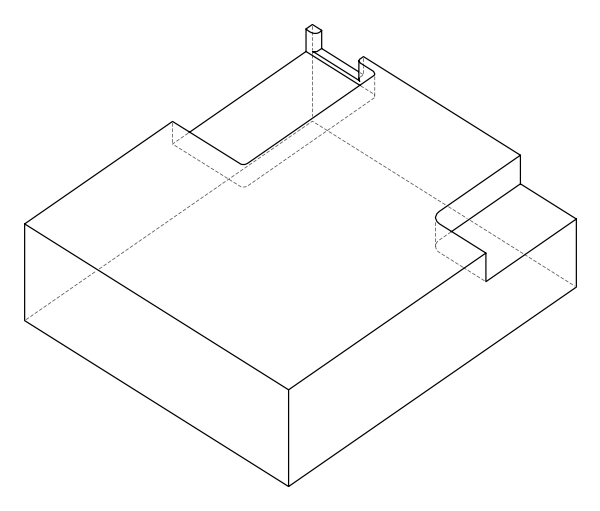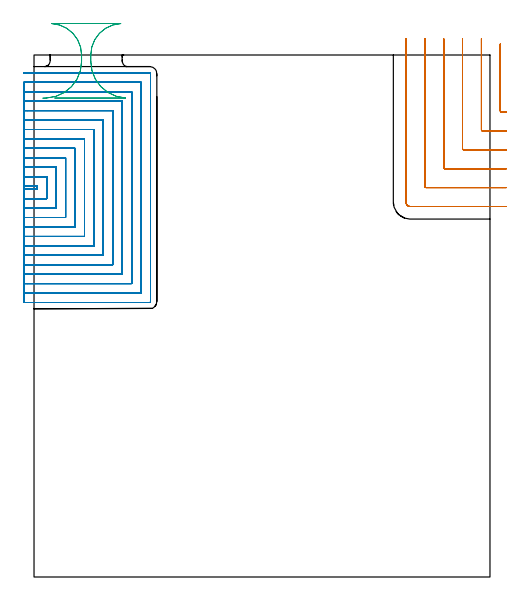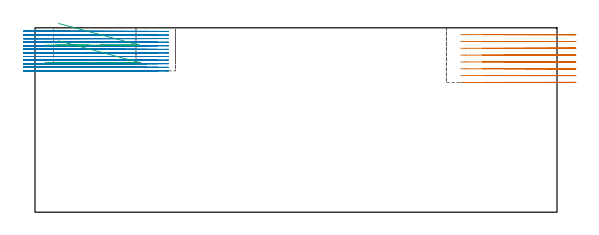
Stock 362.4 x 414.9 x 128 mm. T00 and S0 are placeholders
(PLAN: 3 operations, 2 tool changes, 134.7 min)
(1 MILL_CORNER_NOTCH_RECTANGULAR | CORNER_NOTCH_RECTANGULAR | UGT0201_094 | Follow Part, ap 5, ae 75% | 14.52 min | 378120 mm3)
(2 MILL_SLOT | SLOT_PARTIAL_RECTANGULAR | NXT0201_013 | Follow Part, ap 2.5, ae 75% | 118.8 min | 561437 mm3)
(3 MILL_RECTANGULAR_SLOT | SLOT_RECTANGULAR | UGT0201_020 | Follow Part, ap 12.5, ae 75% | 1.41 min | 12871 mm3)
(TOOL UGT0201_094 | End mill 20 mm | D20 FL38 Z4)
(TOOL NXT0201_013 | ENDMILL 10mm | D10 FL30 Z4)
(TOOL UGT0201_020 | End mill 50 mm | D50 FL50 Z4)
(OP 1 MILL_CORNER_NOTCH_RECTANGULAR)
G17 G21 G94 G90
T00 M6
G54
G17 G0 G90 X370.6 Y423.624 S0 M3
G43 Z138. H0
Z123.262
G94 G1 Y420.624 F250.
Y370.493 F500.
G3 X371.593 Y369.5 R1.
G1 X372.4
X375.4 F250.
G0 Z138.
X355.6 Y427.9
Z123.262
G1 Y424.9
Y355.494 F500.
G3 X356.594 Y354.5 R1.
G1 X372.4
X375.4 F250.
G0 Z138.
X340.6 Y427.9
Z123.262
G1 Y424.9
Y340.494 F500.
G3 X341.594 Y339.5 R1.
G1 X372.4
X375.4 F250.
G0 Z138.
X325.6 Y427.9
Z123.262
G1 Y424.9
Y325.495 F500.
G3 X326.595 Y324.5 R1.
G1 X372.4
X375.4 F250.
G0 Z138.
X310.6 Y427.9
Z123.262
G1 Y424.9
Y310.495 F500.
G3 X311.595 Y309.5 R1.
G1 X372.4
X375.4 F250.
G0 Z138.
X295.6 Y427.9
Z123.262
G1 Y424.9
Y297.9 F500.
G3 X299. Y294.5 R3.4
G1 X372.4
X375.4 F250.
G0 Z138.
X370.6 Y423.624
Z118.525
G1 Y420.624
Y370.493 F500.
G3 X371.593 Y369.5 R1.
G1 X372.4
X375.4 F250.
G0 Z138.
X355.6 Y427.9
Z118.525
G1 Y424.9
Y355.494 F500.
G3 X356.594 Y354.5 R1.
G1 X372.4
X375.4 F250.
G0 Z138.
X340.6 Y427.9
Z118.525
G1 Y424.9
Y340.494 F500.
G3 X341.594 Y339.5 R1.
G1 X372.4
X375.4 F250.
G0 Z138.
X325.6 Y427.9
Z118.525
G1 Y424.9
Y325.495 F500.
G3 X326.595 Y324.5 R1.
G1 X372.4
X375.4 F250.
G0 Z138.
X310.6 Y427.9
Z118.525
G1 Y424.9
Y310.495 F500.
G3 X311.595 Y309.5 R1.
G1 X372.4
X375.4 F250.
G0 Z138.
X295.6 Y427.9
Z118.525
G1 Y424.9
Y297.9 F500.
G3 X299. Y294.5 R3.4
G1 X372.4
X375.4 F250.
G0 Z138.
X370.6 Y423.624
Z113.787
G1 Y420.624
Y370.493 F500.
G3 X371.593 Y369.5 R1.
G1 X372.4
X375.4 F250.
G0 Z138.
X355.6 Y427.9
Z113.787
G1 Y424.9
Y355.494 F500.
G3 X356.594 Y354.5 R1.
G1 X372.4
X375.4 F250.
G0 Z138.
X340.6 Y427.9
Z113.787
G1 Y424.9
Y340.494 F500.
G3 X341.594 Y339.5 R1.
G1 X372.4
X375.4 F250.
G0 Z138.
X325.6 Y427.9
Z113.787
G1 Y424.9
Y325.495 F500.
G3 X326.595 Y324.5 R1.
G1 X372.4
X375.4 F250.
G0 Z138.
X310.6 Y427.9
Z113.787
G1 Y424.9
Y310.495 F500.
G3 X311.595 Y309.5 R1.
G1 X372.4
X375.4 F250.
G0 Z138.
X295.6 Y427.9
Z113.787
G1 Y424.9
Y297.9 F500.
G3 X299. Y294.5 R3.4
G1 X372.4
X375.4 F250.
G0 Z138.
X370.6 Y423.624
Z109.05
G1 Y420.624
Y370.493 F500.
G3 X371.593 Y369.5 R1.
G1 X372.4
X375.4 F250.
G0 Z138.
X355.6 Y427.9
Z109.05
G1 Y424.9
Y355.494 F500.
G3 X356.594 Y354.5 R1.
G1 X372.4
X375.4 F250.
G0 Z138.
X340.6 Y427.9
Z109.05
G1 Y424.9
Y340.494 F500.
G3 X341.594 Y339.5 R1.
G1 X372.4
X375.4 F250.
G0 Z138.
X325.6 Y427.9
Z109.05
G1 Y424.9
Y325.495 F500.
G3 X326.595 Y324.5 R1.
G1 X372.4
X375.4 F250.
G0 Z138.
X310.6 Y427.9
Z109.05
G1 Y424.9
Y310.495 F500.
G3 X311.595 Y309.5 R1.
G1 X372.4
X375.4 F250.
G0 Z138.
X295.6 Y427.9
Z109.05
G1 Y424.9
Y297.9 F500.
G3 X299. Y294.5 R3.4
G1 X372.4
X375.4 F250.
G0 Z138.
X370.6 Y423.624
Z104.312
G1 Y420.624
Y370.493 F500.
G3 X371.593 Y369.5 R1.
G1 X372.4
X375.4 F250.
G0 Z138.
X355.6 Y427.9
Z104.312
G1 Y424.9
Y355.494 F500.
G3 X356.594 Y354.5 R1.
G1 X372.4
X375.4 F250.
G0 Z138.
X340.6 Y427.9
Z104.312
G1 Y424.9
Y340.494 F500.
G3 X341.594 Y339.5 R1.
G1 X372.4
X375.4 F250.
G0 Z138.
X325.6 Y427.9
Z104.312
G1 Y424.9
Y325.495 F500.
G3 X326.595 Y324.5 R1.
G1 X372.4
X375.4 F250.
G0 Z138.
X310.6 Y427.9
Z104.312
G1 Y424.9
Y310.495 F500.
G3 X311.595 Y309.5 R1.
G1 X372.4
X375.4 F250.
G0 Z138.
X295.6 Y427.9
Z104.312
G1 Y424.9
Y297.9 F500.
G3 X299. Y294.5 R3.4
G1 X372.4
X375.4 F250.
G0 Z138.
X370.6 Y423.624
Z99.575
G1 Y420.624
Y370.493 F500.
G3 X371.593 Y369.5 R1.
G1 X372.4
X375.4 F250.
G0 Z138.
X355.6 Y427.9
Z99.575
G1 Y424.9
Y355.494 F500.
G3 X356.594 Y354.5 R1.
G1 X372.4
X375.4 F250.
G0 Z138.
X340.6 Y427.9
Z99.575
G1 Y424.9
Y340.494 F500.
G3 X341.594 Y339.5 R1.
G1 X372.4
X375.4 F250.
G0 Z138.
X325.6 Y427.9
Z99.575
G1 Y424.9
Y325.495 F500.
G3 X326.595 Y324.5 R1.
G1 X372.4
X375.4 F250.
G0 Z138.
X310.6 Y427.9
Z99.575
G1 Y424.9
Y310.495 F500.
G3 X311.595 Y309.5 R1.
G1 X372.4
X375.4 F250.
G0 Z138.
X295.6 Y427.9
Z99.575
G1 Y424.9
Y297.9 F500.
G3 X299. Y294.5 R3.4
G1 X372.4
X375.4 F250.
G0 Z138.
X370.6 Y423.624
Z94.837
G1 Y420.624
Y370.493 F500.
G3 X371.593 Y369.5 R1.
G1 X372.4
X375.4 F250.
G0 Z138.
X355.6 Y427.9
Z94.837
G1 Y424.9
Y355.494 F500.
G3 X356.594 Y354.5 R1.
G1 X372.4
X375.4 F250.
G0 Z138.
X340.6 Y427.9
Z94.837
G1 Y424.9
Y340.494 F500.
G3 X341.594 Y339.5 R1.
G1 X372.4
X375.4 F250.
G0 Z138.
X325.6 Y427.9
Z94.837
G1 Y424.9
Y325.495 F500.
G3 X326.595 Y324.5 R1.
G1 X372.4
X375.4 F250.
G0 Z138.
X310.6 Y427.9
Z94.837
G1 Y424.9
Y310.495 F500.
G3 X311.595 Y309.5 R1.
G1 X372.4
X375.4 F250.
G0 Z138.
X295.6 Y427.9
Z94.837
G1 Y424.9
Y297.9 F500.
G3 X299. Y294.5 R3.4
G1 X372.4
X375.4 F250.
G0 Z138.
X370.6 Y423.624
Z90.1
G1 Y420.624
Y370.493 F500.
G3 X371.593 Y369.5 R1.
G1 X372.4
X375.4 F250.
G0 Z138.
X355.6 Y427.9
Z90.1
G1 Y424.9
Y355.494 F500.
G3 X356.594 Y354.5 R1.
G1 X372.4
X375.4 F250.
G0 Z138.
X340.6 Y427.9
Z90.1
G1 Y424.9
Y340.494 F500.
G3 X341.594 Y339.5 R1.
G1 X372.4
X375.4 F250.
G0 Z138.
X325.6 Y427.9
Z90.1
G1 Y424.9
Y325.495 F500.
G3 X326.595 Y324.5 R1.
G1 X372.4
X375.4 F250.
G0 Z138.
X310.6 Y427.9
Z90.1
G1 Y424.9
Y310.495 F500.
G3 X311.595 Y309.5 R1.
G1 X372.4
X375.4 F250.
G0 Z138.
X295.6 Y427.9
Z90.1
G1 Y424.9
Y297.9 F500.
G3 X299. Y294.5 R3.4
G1 X372.4
X375.4 F250.
G0 Z138.
M5
M2
(OP 2 MILL_SLOT)
G17 G21 G94 G90
T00 M6
G54
G17 G0 G90 X-8. Y308.2 S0 M3
G43 Z138. H0
Z125.508
G94 G1 X-5. F250.
X2.6 F500.
Y310.7
X-5.
X-8. F250.
Y300.7
X-5.
X10.1 F500.
Y318.2
X-5.
X-8. F250.
Y293.2
X-5.
X17.6 F500.
Y325.7
X-5.
X-8. F250.
Y285.7
X-5.
X25.1 F500.
Y333.2
X-5.
X-8. F250.
Y278.2
X-5.
X32.6 F500.
Y340.7
X-5.
X-8. F250.
Y270.7
X-5.
X40.1 F500.
Y348.2
X-5.
X-8. F250.
Y263.2
X-5.
X47.6 F500.
Y355.7
X-5.
X-8. F250.
Y255.7
X-5.
X55.1 F500.
Y363.2
X-5.
X-8. F250.
Y248.2
X-5.
X62.6 F500.
Y370.7
X-5.
X-8. F250.
Y240.7
X-5.
X70.1 F500.
Y378.2
X-5.
X-8. F250.
Y233.2
X-5.
X77.6 F500.
Y385.7
X-5.
X-8. F250.
Y225.7
X-5.
X85.1 F500.
Y393.2
X-5.
X-8. F250.
Y218.2
X-5.
X91.9 F500.
G3 X92.6 Y218.9 R0.7
G1 Y400.
G3 X91.9 Y400.7 R0.7
G1 X-5.
X-8. F250.
G0 Y308.2 Z123.017
G1 X-5.
X2.6 F500.
Y310.7
X-5.
X-8. F250.
Y300.7
X-5.
X10.1 F500.
Y318.2
X-5.
X-8. F250.
Y293.2
X-5.
X17.6 F500.
Y325.7
X-5.
X-8. F250.
Y285.7
X-5.
X25.1 F500.
Y333.2
X-5.
X-8. F250.
Y278.2
X-5.
X32.6 F500.
Y340.7
X-5.
X-8. F250.
Y270.7
X-5.
X40.1 F500.
Y348.2
X-5.
X-8. F250.
Y263.2
X-5.
X47.6 F500.
Y355.7
X-5.
X-8. F250.
Y255.7
X-5.
X55.1 F500.
Y363.2
X-5.
X-8. F250.
Y248.2
X-5.
X62.6 F500.
Y370.7
X-5.
X-8. F250.
Y240.7
X-5.
X70.1 F500.
Y378.2
X-5.
X-8. F250.
Y233.2
X-5.
X77.6 F500.
Y385.7
X-5.
X-8. F250.
Y225.7
X-5.
X85.1 F500.
Y393.2
X-5.
X-8. F250.
Y218.2
X-5.
X91.9 F500.
G3 X92.6 Y218.9 R0.7
G1 Y400.
G3 X91.9 Y400.7 R0.7
G1 X-5.
X-8. F250.
G0 Y308.2 Z120.525
G1 X-5.
X2.6 F500.
Y310.7
X-5.
X-8. F250.
Y300.7
X-5.
X10.1 F500.
Y318.2
X-5.
X-8. F250.
Y293.2
X-5.
X17.6 F500.
Y325.7
X-5.
X-8. F250.
Y285.7
X-5.
X25.1 F500.
Y333.2
X-5.
X-8. F250.
Y278.2
X-5.
X32.6 F500.
Y340.7
X-5.
X-8. F250.
Y270.7
X-5.
X40.1 F500.
Y348.2
X-5.
X-8. F250.
Y263.2
X-5.
X47.6 F500.
Y355.7
X-5.
X-8. F250.
Y255.7
X-5.
X55.1 F500.
Y363.2
X-5.
X-8. F250.
Y248.2
X-5.
X62.6 F500.
Y370.7
X-5.
X-8. F250.
Y240.7
X-5.
X70.1 F500.
Y378.2
X-5.
X-8. F250.
Y233.2
X-5.
X77.6 F500.
Y385.7
X-5.
X-8. F250.
Y225.7
X-5.
X85.1 F500.
Y393.2
X-5.
X-8. F250.
Y218.2
X-5.
X91.9 F500.
G3 X92.6 Y218.9 R0.7
G1 Y400.
G3 X91.9 Y400.7 R0.7
G1 X-5.
X-8. F250.
G0 Y308.2 Z118.033
G1 X-5.
X2.6 F500.
Y310.7
X-5.
X-8. F250.
Y300.7
X-5.
X10.1 F500.
Y318.2
X-5.
X-8. F250.
Y293.2
X-5.
X17.6 F500.
Y325.7
X-5.
X-8. F250.
Y285.7
X-5.
X25.1 F500.
Y333.2
X-5.
X-8. F250.
Y278.2
X-5.
X32.6 F500.
Y340.7
X-5.
X-8. F250.
Y270.7
X-5.
X40.1 F500.
Y348.2
X-5.
X-8. F250.
Y263.2
X-5.
X47.6 F500.
Y355.7
X-5.
X-8. F250.
Y255.7
X-5.
X55.1 F500.
Y363.2
X-5.
X-8. F250.
Y248.2
X-5.
X62.6 F500.
Y370.7
X-5.
X-8. F250.
Y240.7
X-5.
X70.1 F500.
Y378.2
X-5.
X-8. F250.
Y233.2
X-5.
X77.6 F500.
Y385.7
X-5.
X-8. F250.
Y225.7
X-5.
X85.1 F500.
Y393.2
X-5.
X-8. F250.
Y218.2
X-5.
X91.9 F500.
G3 X92.6 Y218.9 R0.7
G1 Y400.
G3 X91.9 Y400.7 R0.7
G1 X-5.
X-8. F250.
G0 Y308.2 Z115.542
G1 X-5.
X2.6 F500.
Y310.7
X-5.
X-8. F250.
Y300.7
X-5.
X10.1 F500.
Y318.2
X-5.
X-8. F250.
Y293.2
X-5.
X17.6 F500.
Y325.7
X-5.
X-8. F250.
Y285.7
X-5.
X25.1 F500.
Y333.2
X-5.
X-8. F250.
Y278.2
X-5.
X32.6 F500.
Y340.7
X-5.
X-8. F250.
Y270.7
X-5.
X40.1 F500.
Y348.2
X-5.
X-8. F250.
Y263.2
X-5.
X47.6 F500.
Y355.7
X-5.
X-8. F250.
Y255.7
X-5.
X55.1 F500.
Y363.2
X-5.
X-8. F250.
Y248.2
X-5.
X62.6 F500.
Y370.7
X-5.
X-8. F250.
Y240.7
X-5.
X70.1 F500.
Y378.2
X-5.
X-8. F250.
Y233.2
X-5.
X77.6 F500.
Y385.7
X-5.
X-8. F250.
Y225.7
X-5.
X85.1 F500.
Y393.2
X-5.
X-8. F250.
Y218.2
X-5.
X91.9 F500.
G3 X92.6 Y218.9 R0.7
G1 Y400.
G3 X91.9 Y400.7 R0.7
G1 X-5.
X-8. F250.
G0 Y308.2 Z113.05
G1 X-5.
X2.6 F500.
Y310.7
X-5.
X-8. F250.
Y300.7
X-5.
X10.1 F500.
Y318.2
X-5.
X-8. F250.
Y293.2
X-5.
X17.6 F500.
Y325.7
X-5.
X-8. F250.
Y285.7
X-5.
X25.1 F500.
Y333.2
X-5.
X-8. F250.
Y278.2
X-5.
X32.6 F500.
Y340.7
X-5.
X-8. F250.
Y270.7
X-5.
X40.1 F500.
Y348.2
X-5.
X-8. F250.
Y263.2
X-5.
X47.6 F500.
Y355.7
X-5.
X-8. F250.
Y255.7
X-5.
X55.1 F500.
Y363.2
X-5.
X-8. F250.
Y248.2
X-5.
X62.6 F500.
Y370.7
X-5.
X-8. F250.
Y240.7
X-5.
X70.1 F500.
Y378.2
X-5.
X-8. F250.
Y233.2
X-5.
X77.6 F500.
Y385.7
X-5.
X-8. F250.
Y225.7
X-5.
X85.1 F500.
Y393.2
X-5.
X-8. F250.
Y218.2
X-5.
X91.9 F500.
G3 X92.6 Y218.9 R0.7
G1 Y400.
G3 X91.9 Y400.7 R0.7
G1 X-5.
X-8. F250.
G0 Y308.2 Z110.558
G1 X-5.
X2.6 F500.
Y310.7
X-5.
X-8. F250.
Y300.7
X-5.
X10.1 F500.
Y318.2
X-5.
X-8. F250.
Y293.2
X-5.
X17.6 F500.
Y325.7
X-5.
X-8. F250.
Y285.7
X-5.
X25.1 F500.
Y333.2
X-5.
X-8. F250.
Y278.2
X-5.
X32.6 F500.
Y340.7
X-5.
X-8. F250.
Y270.7
X-5.
X40.1 F500.
Y348.2
X-5.
X-8. F250.
Y263.2
X-5.
X47.6 F500.
Y355.7
X-5.
X-8. F250.
Y255.7
X-5.
X55.1 F500.
Y363.2
X-5.
X-8. F250.
Y248.2
X-5.
X62.6 F500.
Y370.7
X-5.
X-8. F250.
Y240.7
X-5.
X70.1 F500.
Y378.2
X-5.
X-8. F250.
Y233.2
X-5.
X77.6 F500.
Y385.7
X-5.
X-8. F250.
Y225.7
X-5.
X85.1 F500.
Y393.2
X-5.
X-8. F250.
Y218.2
X-5.
X91.9 F500.
G3 X92.6 Y218.9 R0.7
G1 Y400.
G3 X91.9 Y400.7 R0.7
G1 X-5.
X-8. F250.
G0 Y308.2 Z108.067
G1 X-5.
X2.6 F500.
Y310.7
X-5.
X-8. F250.
Y300.7
X-5.
X10.1 F500.
Y318.2
X-5.
X-8. F250.
Y293.2
X-5.
X17.6 F500.
Y325.7
X-5.
X-8. F250.
Y285.7
X-5.
X25.1 F500.
Y333.2
X-5.
X-8. F250.
Y278.2
X-5.
X32.6 F500.
Y340.7
X-5.
X-8. F250.
Y270.7
X-5.
X40.1 F500.
Y348.2
X-5.
X-8. F250.
Y263.2
X-5.
X47.6 F500.
Y355.7
X-5.
X-8. F250.
Y255.7
X-5.
X55.1 F500.
Y363.2
X-5.
X-8. F250.
Y248.2
X-5.
X62.6 F500.
Y370.7
X-5.
X-8. F250.
Y240.7
X-5.
X70.1 F500.
Y378.2
X-5.
X-8. F250.
Y233.2
X-5.
X77.6 F500.
Y385.7
X-5.
X-8. F250.
Y225.7
X-5.
X85.1 F500.
Y393.2
X-5.
X-8. F250.
Y218.2
X-5.
X91.9 F500.
G3 X92.6 Y218.9 R0.7
G1 Y400.
G3 X91.9 Y400.7 R0.7
G1 X-5.
X-8. F250.
G0 Y308.2 Z105.575
G1 X-5.
X2.6 F500.
Y310.7
X-5.
X-8. F250.
Y300.7
X-5.
X10.1 F500.
Y318.2
X-5.
X-8. F250.
Y293.2
X-5.
X17.6 F500.
Y325.7
X-5.
X-8. F250.
Y285.7
X-5.
X25.1 F500.
Y333.2
X-5.
X-8. F250.
Y278.2
X-5.
X32.6 F500.
Y340.7
X-5.
X-8. F250.
Y270.7
X-5.
X40.1 F500.
Y348.2
X-5.
X-8. F250.
Y263.2
X-5.
X47.6 F500.
Y355.7
X-5.
X-8. F250.
Y255.7
X-5.
X55.1 F500.
Y363.2
X-5.
X-8. F250.
Y248.2
X-5.
X62.6 F500.
Y370.7
X-5.
X-8. F250.
Y240.7
X-5.
X70.1 F500.
Y378.2
X-5.
X-8. F250.
Y233.2
X-5.
X77.6 F500.
Y385.7
X-5.
X-8. F250.
Y225.7
X-5.
X85.1 F500.
Y393.2
X-5.
X-8. F250.
Y218.2
X-5.
X91.9 F500.
G3 X92.6 Y218.9 R0.7
G1 Y400.
G3 X91.9 Y400.7 R0.7
G1 X-5.
X-8. F250.
G0 Y308.2 Z103.083
G1 X-5.
X2.6 F500.
Y310.7
X-5.
X-8. F250.
Y300.7
X-5.
X10.1 F500.
Y318.2
X-5.
X-8. F250.
Y293.2
X-5.
X17.6 F500.
Y325.7
X-5.
X-8. F250.
Y285.7
X-5.
X25.1 F500.
Y333.2
X-5.
X-8. F250.
Y278.2
X-5.
X32.6 F500.
Y340.7
X-5.
X-8. F250.
Y270.7
X-5.
X40.1 F500.
Y348.2
X-5.
X-8. F250.
Y263.2
X-5.
X47.6 F500.
Y355.7
X-5.
X-8. F250.
Y255.7
X-5.
X55.1 F500.
Y363.2
X-5.
X-8. F250.
Y248.2
X-5.
X62.6 F500.
Y370.7
X-5.
X-8. F250.
Y240.7
X-5.
X70.1 F500.
Y378.2
X-5.
X-8. F250.
Y233.2
X-5.
X77.6 F500.
Y385.7
X-5.
X-8. F250.
Y225.7
X-5.
X85.1 F500.
Y393.2
X-5.
X-8. F250.
Y218.2
X-5.
X91.9 F500.
G3 X92.6 Y218.9 R0.7
G1 Y400.
G3 X91.9 Y400.7 R0.7
G1 X-5.
X-8. F250.
G0 Y308.2 Z100.592
G1 X-5.
X2.6 F500.
Y310.7
X-5.
X-8. F250.
Y300.7
X-5.
X10.1 F500.
Y318.2
X-5.
X-8. F250.
Y293.2
X-5.
X17.6 F500.
Y325.7
X-5.
X-8. F250.
Y285.7
X-5.
X25.1 F500.
Y333.2
X-5.
X-8. F250.
Y278.2
X-5.
X32.6 F500.
Y340.7
X-5.
X-8. F250.
Y270.7
X-5.
X40.1 F500.
Y348.2
X-5.
X-8. F250.
Y263.2
X-5.
X47.6 F500.
Y355.7
X-5.
X-8. F250.
Y255.7
X-5.
X55.1 F500.
Y363.2
X-5.
X-8. F250.
Y248.2
X-5.
X62.6 F500.
Y370.7
X-5.
X-8. F250.
Y240.7
X-5.
X70.1 F500.
Y378.2
X-5.
X-8. F250.
Y233.2
X-5.
X77.6 F500.
Y385.7
X-5.
X-8. F250.
Y225.7
X-5.
X85.1 F500.
Y393.2
X-5.
X-8. F250.
Y218.2
X-5.
X91.9 F500.
G3 X92.6 Y218.9 R0.7
G1 Y400.
G3 X91.9 Y400.7 R0.7
G1 X-5.
X-8. F250.
G0 Y308.2 Z98.1
G1 X-5.
X2.6 F500.
Y310.7
X-5.
X-8. F250.
Y300.7
X-5.
X10.1 F500.
Y318.2
X-5.
X-8. F250.
Y293.2
X-5.
X17.6 F500.
Y325.7
X-5.
X-8. F250.
Y285.7
X-5.
X25.1 F500.
Y333.2
X-5.
X-8. F250.
Y278.2
X-5.
X32.6 F500.
Y340.7
X-5.
X-8. F250.
Y270.7
X-5.
X40.1 F500.
Y348.2
X-5.
X-8. F250.
Y263.2
X-5.
X47.6 F500.
Y355.7
X-5.
X-8. F250.
Y255.7
X-5.
X55.1 F500.
Y363.2
X-5.
X-8. F250.
Y248.2
X-5.
X62.6 F500.
Y370.7
X-5.
X-8. F250.
Y240.7
X-5.
X70.1 F500.
Y378.2
X-5.
X-8. F250.
Y233.2
X-5.
X77.6 F500.
Y385.7
X-5.
X-8. F250.
Y225.7
X-5.
X85.1 F500.
Y393.2
X-5.
X-8. F250.
Y218.2
X-5.
X91.9 F500.
G3 X92.6 Y218.9 R0.7
G1 Y400.
G3 X91.9 Y400.7 R0.7
G1 X-5.
X-8. F250.
G0 Z138.
M5
M2
(OP 3 MILL_RECTANGULAR_SLOT)
G17 G21 G94 G90
T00 M6
G54
G17 G0 G90 X16.433 Y380.7 S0 M3
G43 Z138. H0
Z131.
G94 G1 X72.6 Z115.95 F250.
Y380.744 F500.
G2 X45.1 Y409.8 R29.1
G1 Y414.9
G2 X68.875 Y439.87 R25.
G1 Y439.9
X14.025
Y439.87
G2 X37.8 Y414.9 R25.
G1 Y409.8
G2 X10.021 Y380.73 R29.1
G1 X7.024 Y380.594 F250.
G0 X16.433 Y380.7 Z118.95
G1 X72.6 Z103.9
Y380.744 F500.
G2 X45.1 Y409.8 R29.1
G1 Y414.9
G2 X68.875 Y439.87 R25.
G1 Y439.9
X14.025
Y439.87
G2 X37.8 Y414.9 R25.
G1 Y409.8
G2 X10.021 Y380.73 R29.1
G1 X7.024 Y380.594 F250.
G0 Z138.
M5
M2
